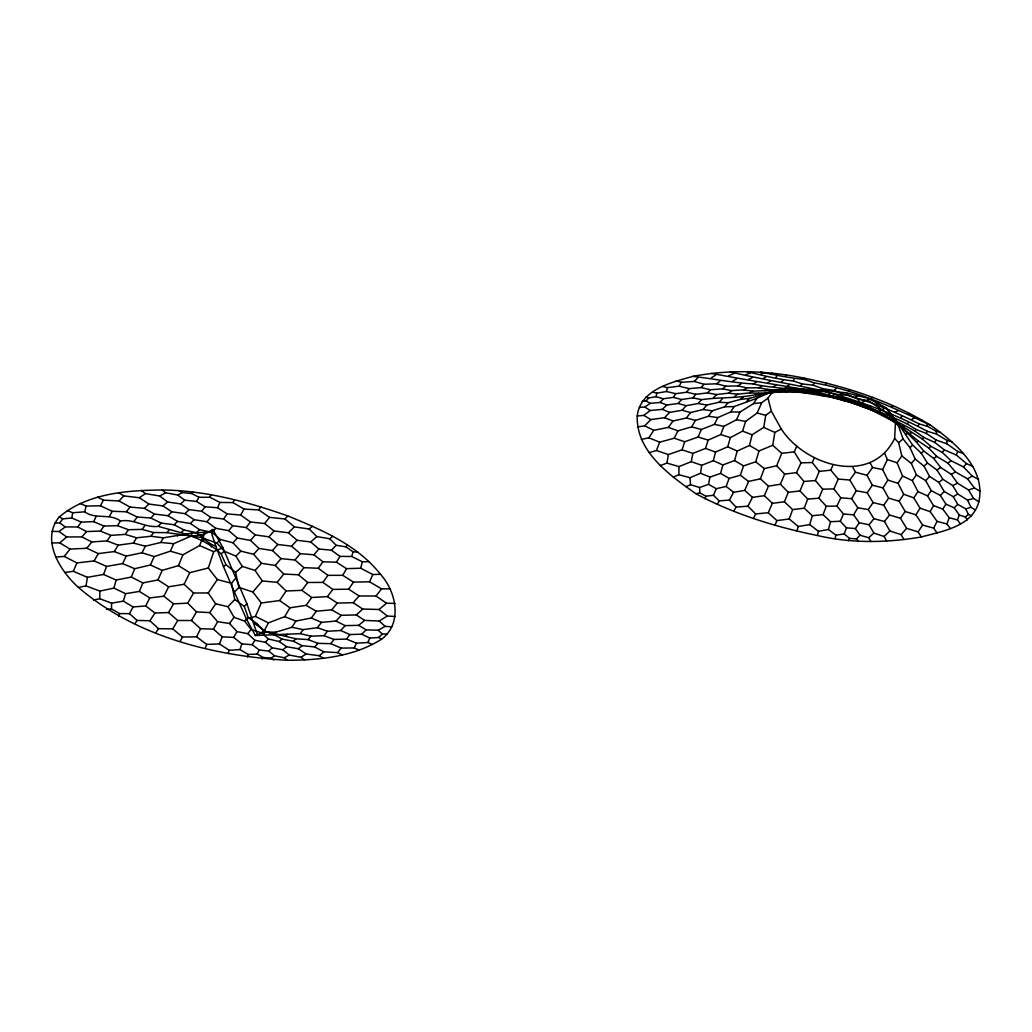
<?xml version="1.0" encoding="UTF-8"?>
<svg xmlns="http://www.w3.org/2000/svg" width="1032" height="1032" viewBox="0 0 1032 1032"><rect width="100%" height="100%" fill="white"/><g stroke="black" fill="none" stroke-linecap="round" stroke-linejoin="round"><path stroke-width="1.5" d="M673.251 477.132L678.914 474.707L678.979 466.606L691.221 461.665L701.696 465.303L713.357 460.685L722.839 464.955L734.552 460.569L743.53 465.883L755.708 461.833L758.984 450.958L772.71 445.295L774.851 432.447L781.288 428.99C805.05 465.729 871.189 486.369 894.641 438.432L895.531 421.404L886.127 407.756L867.796 398.21L846.524 392.895L824.684 390.354L786.242 388.161L773.574 390.702L756.895 398.288L734.062 406.569L724.735 406.789L712.106 410.813L703.166 409.51L690.511 412.555L682.126 410.259L669.587 412.374L662.286 409.369L650.186 410.504L643.762 415.393L637.208 416.025C636.228 451.9 669.742 475.21 696.019 493.799C733.868 514.078 775.432 526.978 817.421 535.505C851.516 543.529 887.004 542.884 921.383 536.962C942.538 531.145 972.196 526.681 978.865 501.758C986.037 468.205 955.142 442.741 930.748 425.365C892.203 401.732 848.601 387.232 804.483 378.202C767.86 370.578 729.779 369.288 692.962 376.37C671.664 382.356 640.253 389.451 637.208 416.025M287.231 660.274L284.355 657.797L274.564 655.823L268.797 651.102L259.2 649.966L252.156 644.703L241.823 643.916L233.748 637.441L222.177 636.783L213.443 629.146L200.556 628.707L191.475 620.516L177.749 620.503L168.564 612.569L154.942 613.021L145.757 605.952L133.102 606.945L123.337 601.14L111.598 603.178L99.794 598.715L99.872 591.104L86.004 585.879L78.419 587.414C60.101 570.954 40.454 539.839 59.198 516.98C87.475 493.167 126.743 490.355 162.179 489.994C205.226 490.406 247.448 501.694 287.786 515.936C321.597 529.738 357.149 544.819 380.46 574.282C396.391 591.697 402.828 623.418 381.517 639.234C353.589 656.855 319.52 660.145 287.231 660.274C213.508 655.978 135.411 636.525 78.419 587.414M273.725 659.99L271.055 658.132L263.302 657.513L257.226 654.069L248.325 654.482L239.966 649.605L229.181 650.25L219.455 643.916L206.735 644.42L196.57 636.86L182.458 637.028L172.731 628.862L158.502 628.669L149.898 620.761L137.101 620.413L129.49 613.666L119.635 613.588L111.508 608.919L111.598 603.178M678.914 474.707L690.008 477.713L700.547 473.249L701.696 465.303M971.654 515.923L968.364 514.375L965.771 508.905L957.748 504.377L953.246 496.715L944.19 491.477L938.862 482.434L929.548 476.371L924.04 466.206L915.178 459.008L910.005 447.682L903.039 438.871L898.64 426.306L898.911 424.629L886.127 407.756M649.218 452.661L656.442 450.494L668.362 454.57L682.062 449.81L692.885 453.396L705.527 448.417L715.524 452.068L727.702 446.804L737.235 451.023L749.49 445.489L752.122 434.769L763.757 427.416L765.731 415.341L771.343 411.123L767.976 398.12L773.574 390.702M86.004 585.879L87.423 577.34L103.535 574.463L116.177 580.023L131.309 577.082L142.842 582.912L157.973 579.945L168.629 586.808L184.122 584.293L193.577 593.013L208.245 592.948L217.352 579.558L231.516 583.248L234.754 599.502L244.287 606.377L248.157 617.471L257.02 623.663L263.779 630.733L273.79 634.499L282.02 639.105L293.333 641.233L302.105 645.645L314.567 646.961L323.893 651.811L337.567 652.624L342.534 655.049M660.377 465.548L666.943 463.097L668.362 454.57M59.198 516.98L62.72 518.864L71.776 517.974L72.704 512.762L84.689 511.808C95.679 519.844 109.521 512.956 120.473 521.018C133.928 518.503 144.88 528.036 158.296 526.359C180.432 532.77 203.833 537.182 221.158 553.9L225.969 564.71L235.593 572.373L238.908 587.427L234.419 592.045L246.429 618.994L255.33 635.519L300.273 633.648L310.98 636.151L323.983 635.686L333.981 639.44L346.546 639.079L356.492 643.181L367.869 642.51L372.462 644.484M685.841 486.717L690.524 484.73L699.644 487.504L708.533 484.318L709.939 477.094L720.581 473.417L729.108 478.397L740.344 475.249L748.574 481.441L760.378 478.835L768.466 486.149L780.386 484.253L788.293 492.29L799.981 490.961L807.695 499.088L818.931 498.211L826.258 506.235L836.913 506.08L843.518 514.026L853.593 514.826L859.256 522.76L869.073 524.772L873.872 533.092L884.114 536.498L886.565 540.962M691.221 461.665L692.885 453.396M817.421 535.505L818.428 531.299L809.733 524.604L798.265 526.475L789.248 518.993L776.864 520.592L768.247 512.711L755.669 513.936L747.916 506.196L736.048 507.073L729.405 500.107L719.227 500.855L713.46 495.283L705.875 496.198L699.761 492.793L696.019 493.799M646.045 396.959L648.728 397.978L656.004 396.701L656.868 393.153L666.478 391.515L675.715 393.669L686.77 392.237L695.839 394.301L707.578 392.895L716.569 394.559L728.566 393.153L737.558 394.198L749.645 392.895L758.688 393.231L802.47 390.844L825.471 391.592L837.236 394.495L847.182 394.637L858.263 399.255L868.338 400.532L888.887 414.529L916.377 442.031L923.821 451.087L933.741 458.44L940.655 467.496L951.259 474.333L957.49 483.195L968.597 490.007L973.563 498.469L978.865 501.758M713.357 460.685L715.524 452.068M835.056 538.614L835.92 535.144L828.425 529.493L818.428 531.299M84.689 511.808L86.146 506.067L100.375 505.796L112.217 511.292L126.356 511.769L137.204 517.006L150.891 518.025L161.16 523.056L174.227 524.759L183.967 529.971L196.325 532.718L205.2 538.949L216.875 543.013L224.37 551.269L235.902 556.132L242.327 566.439L255.072 570.451L262.296 580.939L277.182 582.358L286.083 590.988L301.925 590.343L311.664 597.489L327.415 596.625L337.309 603.088L353.215 602.688L362.696 609.035L379.079 609.499L387.284 616.039L395.166 616.478M705.178 498.895L705.875 496.198M162.179 489.994L165.713 492.767L177.788 495.05L184.793 500.185L196.531 501.462L205.071 506.789L217.533 507.757L227.143 513.884L240.611 515.045L250.466 521.999L264.644 523.508L274.073 530.99L288.367 532.757L297.048 540.278L310.709 541.968L318.875 549.011L331.427 550.185L339.967 556.39L351.783 556.48L353.008 551.798L345.913 546.831L336.161 545.309L329.763 538.756L316.863 536.588L309.226 529.016L294.391 526.875L284.961 518.98L269.52 517.38L258.787 509.911L244.068 509.086L232.987 502.597L219.919 502.429L209.922 497.269L199.008 497.269L191.642 493.515L182.161 492.574L178.91 490.523M760.636 372.113C775.084 374.887 789.467 377.906 804.16 379.415L804.483 378.202M141.113 490.432L145.409 493.58L159.728 496.018L167.661 502.016L180.652 503.9L189.037 509.627L201.73 511.253L210.657 517.342L223.621 519.006L232.793 525.74L246.184 527.571L255.239 534.937L268.952 536.833L277.763 544.483L291.566 546.16L300.26 553.642L313.896 554.803L322.926 561.782L336.445 562.208L346.558 568.658L360.658 568.219L362.374 561.847L368.759 561.627M666.478 391.515L667.523 387.619L679.133 386.174L689.144 388.638L701.154 387.568L710.506 389.761L722.593 388.858L731.649 390.612L743.685 389.877L752.689 391.128L764.699 390.689L795.259 392.057L817.034 393.656L838.616 397.023L859.682 402.828L880.154 412.284L899.672 425.713L918.287 440.974L928.71 448.017L936.721 456.428L947.853 463.136L955.477 471.985L967.539 478.809L974.427 487.968L980.4 491.425M720.581 473.417L722.839 464.955M828.425 529.493L830.515 521.702L823.097 514.633L812.313 515.729L804.238 508.208L792.641 509.589L784.41 501.797L772.388 503.306L764.351 495.695L752.444 497.347L744.756 490.406L733.584 492.277L726.167 486.459L716.234 488.704L708.533 484.318M99.872 591.104L113.92 588.111L116.177 580.023M734.552 460.569L737.235 451.023M228.227 653.54L229.181 650.25M727.702 446.804L730.385 437.62L742.563 431.131L745.607 421.443L757.153 413.006L761.668 402.764L767.976 398.12M809.733 524.604L812.313 515.729M247.59 656.997L248.325 654.482M123.337 601.14L125.581 593.684L139.359 591.426L149.756 597.889L163.894 596.238L173.505 603.862L187.695 603.152L196.48 611.873L209.767 612.621L217.636 621.703L229.555 623.496L236.934 631.597L247.796 633.674L254.943 640.304L265.34 642.265L272.164 647.799L282.794 649.76L289.231 655.036L300.931 657.268L304.401 659.938M785.494 376.061L785.816 374.99M796.846 531.093L798.265 526.475M705.527 448.417L708.107 440.109L720.788 434.562L730.385 437.62M963.514 453.616L957.696 451.435L946.924 443.863L935.998 439.955L926.413 433.492L927.123 431.208C893.635 413.084 857.476 400.352 820.75 390.29C790.46 384.046 760.094 378.886 730.282 371.959M118.732 616.427L119.635 613.588M239.966 649.605L241.823 643.916M682.062 449.81L684.706 441.76L698.109 437.026L708.107 440.109M217.352 579.558L208.322 568L213.714 551.681L222.847 547.67L246.932 603.875L257.458 634.822M740.344 475.249L743.53 465.883M747.349 371.726C762.519 375.416 777.715 379.26 793.376 380.976L794.163 378.757M789.248 518.993L792.641 509.589M726.167 486.459L729.108 478.397M950.408 528.5L946.924 523.959L949.234 517.729L942.784 509.099L933.573 505.603L927.549 495.889L917.938 491.58L912.301 480.615L902.561 476.01L897.118 462.8L887.378 459.601L884.747 453.448M835.92 535.144L844.202 533.957L846.472 527.855L840.28 521.25L830.515 521.702M972.828 466.438L966.571 463.652L956.354 455.022L957.696 451.435M720.788 434.562L723.871 426.358L736.513 419.714L739.97 412.078L753.579 403.551L756.895 398.288M960.431 523.792L957.438 519.947L959.296 515.02L954.187 507.834L945.893 504.132L940.397 495.437L931.264 490.677L925.743 480.654L916.403 474.888L911.346 463.407L901.813 455.925L898.666 442.715L894.641 438.432M823.097 514.633L826.258 506.235M804.238 508.208L807.695 499.088M103.535 574.463L106.606 566.426L122.615 563.614L134.689 568.709L150.427 564.981L162.179 570.374L178.471 565.626L189.759 572.67L208.322 568M219.455 643.916L222.177 636.783M656.442 450.494L659.654 442.199L674.218 438.213L684.706 441.76M760.378 478.835L764.338 468.593L776.67 465.742L781.766 453.306L794.266 451.887L796.833 446.108M52.077 531.364L59.017 531.506L66.667 536.95L81.825 536.911L91.771 541.942L107.018 540.884L118.177 545.167L133.386 543.077L145.357 546.186L160.824 542.471L173.686 543.696L190.881 536.176L192.12 533.08L211.083 531.828L212.902 529.468L222.847 547.67M209.922 497.269L210.902 494.818M205.187 648.315L206.735 644.42M774.98 525.314L776.864 520.592M131.309 577.082L134.689 568.709M784.41 501.797L788.293 492.29M139.359 591.426L142.842 582.912M178.471 565.626L182.922 554.842L199.602 545.58L204.246 534.408L212.902 529.468M904.006 539.581L901.117 534.653L889.881 530.977L884.463 521.495L873.898 518.696L868.286 509.602L857.798 507.757L851.619 498.675L840.809 497.811L833.921 488.923L822.697 489.168L815.422 480.551L819.227 471.392L812.274 462.53L801.038 462.852L794.266 451.887M780.386 484.253L784.643 474.101L796.511 472.63L803.941 481.467L815.422 480.551M799.981 490.961L803.941 481.467M818.931 498.211L822.697 489.168M713.46 495.283L716.234 488.704M819.227 471.392L830.812 470.153L832.85 465.29M698.109 437.026L701.321 429.493L714.402 424.371L723.871 426.358M744.756 490.406L748.574 481.441M764.351 495.695L768.466 486.149M64.81 572.502L73.298 571.289L76.936 562.917L94.118 560.918L106.606 566.426M367.869 642.51L369.83 638.047L378.602 637.479L381.517 639.234M833.921 488.923L838.229 479.067L830.812 470.153M157.973 579.945L162.179 570.374M768.247 512.711L772.388 503.306M51.6 542.935L59.779 542.845L70.021 549.101L86.856 548.237L98.259 553.591L114.333 551.578L126.201 556.093L142.016 552.778L154.168 556.571L170.357 551.191L173.686 543.696M246.429 618.994L255.368 616.401L261.315 602.972L279.659 600.56L289.94 607.796L306.104 605.371L316.282 611.228L331.724 609.809L341.257 615.304L356.311 614.93L364.593 620.4L379.183 621.045L387.284 616.039M150.427 564.981L154.168 556.571M217.533 507.757L219.919 502.429M232.987 502.597L234.29 499.669M812.274 462.53L814.364 457.873M840.28 521.25L843.518 514.026M118.641 492.703L123.84 495.902L139.346 497.747L148.879 504.067L162.875 505.899L171.931 511.808L185.102 513.665L194.081 519.689L206.942 521.74L215.83 528.32L228.717 530.654L237.373 538.007L250.505 540.446L258.955 548.418L272.487 550.559L281.014 558.609L294.971 560.028L303.924 567.652L318.23 568.258L327.918 575.34L342.727 575.327L353.486 582.125L369.508 581.79L372.849 574.553L380.46 574.282M796.511 472.63L801.038 462.852M836.913 506.08L840.809 497.811M946.924 523.959L937.043 521.341L930.142 511.614L920.028 508.208L913.862 497.888L903.709 494.238L898.034 483.324L887.868 480.099L882.644 469.573L887.378 459.601M122.615 563.614L126.201 556.093M257.226 654.069L259.2 649.966M253.717 622.825L265.766 631.636L295.926 638.795L308.116 639.595L317.985 643.349L330.833 643.671L341.089 648.096L354.182 647.967L356.492 643.181M184.122 584.293L189.759 572.67M956.354 455.022L944.383 449.913L934.798 442.431L935.998 439.955M196.57 636.86L200.556 628.707M793.376 380.976L802.251 383.93L813.113 385.181L814.235 382.898C855.412 389.877 893.467 407.563 930.748 425.365M71.776 517.974L81.244 522.115L93.615 521.637L96.131 516.542M753.424 518.477L755.669 513.936M145.757 605.952L149.756 597.889M937.198 533.131L933.663 528.152L937.043 521.341M163.894 596.238L168.629 586.808M714.402 424.371L717.795 417.599L730.721 411.949L739.97 412.078M142.016 552.778L145.357 546.186M674.218 438.213L677.972 430.847L691.659 426.861L701.321 429.493M747.916 506.196L752.444 497.347M918.261 425.803L919.215 423.92L927.484 426.345L936.088 431.144L940.41 432.356M274.306 635.157L275.841 632.177L291.914 627.288L303.189 629.61L317.366 627.701L327.454 631.262L340.728 630.5L349.835 634.551L361.729 634.19L369.83 638.047M160.824 542.471L163.275 537.827L192.12 533.08M255.33 635.519L263.573 632.126L268.449 622.851L284.69 616.659L289.94 607.796M729.405 500.107L733.584 492.277M129.49 613.666L133.102 606.945M180.226 641.169L182.458 637.028M233.748 637.441L236.934 631.597M717.33 504.325L719.227 500.855M848.278 540.652L849.529 538.369L856.457 538.91L858.676 541.465M100.375 505.796L103.484 500.159L118.977 500.946L129.993 507.06L144.403 508.337L154.439 514.065L167.984 515.703L177.504 521.379L190.43 523.508L199.511 529.635L212.05 532.396L220.538 539.543L232.974 542.806L240.856 551.14L253.691 554.3L261.483 563.304L275.26 565.471L283.736 574.037L298.429 574.798L307.717 582.474L322.9 582.409L332.872 589.414L348.635 589.156L359.097 595.967L375.996 596.032L386.51 603.217L395.037 603.449M109.431 516.31L112.217 511.292M679.133 386.174L681.301 382.279L694.278 381.453L704.108 384.278L716.634 383.788L725.754 386.187L737.919 385.891L746.794 387.851L758.713 387.8L767.627 389.399L800.29 392.096L830.734 397.139L851.606 402.532L872.066 410.181L902.574 426.384L922.157 438.897L930.967 446.379L942.242 452.39L951.091 460.736L963.462 466.89L972.273 476.113L978.581 479.364M213.443 629.146L217.636 621.703M733.726 511.175L736.048 507.073M94.118 560.918L98.259 553.591M93.615 521.637L103.948 526.049L117.519 525.662L128.394 529.713L142.171 529.39L153.458 532.525L166.849 532.654L201.653 537.53L204.272 532.886M168.564 612.569L173.505 603.862M930.142 511.614L933.573 505.603M342.727 575.327L346.558 568.658M187.695 603.152L193.577 593.013M240.611 515.045L244.068 509.086M191.475 620.516L196.48 611.873M691.659 426.861L695.452 420.385L708.507 416.244L717.795 417.599M825.729 384.239L826.426 383.053M851.619 498.675L856.289 490.742L849.775 480.009L838.229 479.067M196.531 501.462L199.008 497.269M853.593 514.826L857.798 507.757M114.333 551.578L118.177 545.167M172.731 628.862L177.749 620.503M133.386 543.077L136.585 537.801L150.994 536.266L163.275 537.827M336.445 562.208L339.967 556.39M656.004 396.701L663.331 398.778L673.419 397.385L675.715 393.669M898.034 483.324L902.561 476.01M730.721 411.949L734.062 406.569M933.663 528.152L922.634 525.056L915.913 514.826L920.028 508.208M915.913 514.826L905.206 511.498L899.169 501.23L888.629 498.121L882.992 487.891L887.868 480.099M942.784 509.099L945.893 504.132M252.156 644.703L254.943 640.304M291.914 627.288L295.861 621.045L311.303 618.026L321.507 622.361L336.019 621.058L345.139 625.624L358.659 625.34L366.154 629.842L378.06 630.242L385.155 626.385L391.773 626.798M117.519 525.662L120.473 521.018M913.862 497.888L917.938 491.58M899.169 501.23L903.709 494.238M149.898 620.761L154.942 613.021M155.897 632.642L158.502 628.669M150.994 536.266L153.458 532.525M258.787 509.911L260.851 506.789M134.779 623.909L137.101 620.413M686.77 392.237L689.144 388.638M708.507 416.244L712.106 410.813M345.913 546.831L347.358 544.664M641.336 439.438L648.818 437.774L653.785 430.318L668.375 427.377L677.972 430.847M921.383 536.962L918.08 531.854L906.586 528.345L900.433 518.219L889.545 515.033L883.779 505.216L873.085 502.571L867.254 492.78L872.311 485.195L867.048 475.326L855.476 472.192L852.535 466.928M54.696 523.069L59.714 522.927L65.274 526.913L77.748 526.991L86.649 531.545L100.478 531.08L110.914 535.376L125.259 534.383L128.394 529.713M209.767 612.621L215.649 603.823L208.245 592.948M846.472 527.855L855.373 528.565L859.256 522.76M279.659 600.56L286.083 590.988M918.08 531.854L922.634 525.056M868.286 509.602L873.085 502.571M897.118 462.8L901.813 455.925M883.779 505.216L888.629 498.121M100.478 531.08L103.948 526.049M223.621 519.006L227.143 513.884M348.635 589.156L353.486 582.125M867.048 475.326L872.504 467.509L869.989 462.504M306.104 605.371L311.664 597.489M107.018 540.884L110.914 535.376M322.9 582.409L327.918 575.34M900.433 518.219L905.206 511.498M77.748 526.991L81.244 522.115M927.549 495.889L931.264 490.677M912.301 480.615L916.403 474.888M229.555 623.496L234.032 617.278L227.982 606.7L215.649 603.823M300.273 633.648L303.189 629.61M142.171 529.39L144.931 525.585M318.23 568.258L322.926 561.782M346.546 639.079L349.835 634.551M668.375 427.377L673.019 421.004L686.396 417.986L695.452 420.385M134.108 521.237L137.204 517.006M849.775 480.009L855.476 472.192M921.215 420.617L921.757 419.869M311.303 618.026L316.282 611.228M301.925 590.343L307.717 582.474M775.729 377.583L777.096 375.725M59.714 522.927L62.72 518.864M330.833 643.671L333.981 639.44M201.73 511.253L205.071 506.789M327.415 596.625L332.872 589.414M686.396 417.986L690.511 412.555M177.375 535.943L178.471 534.499M246.184 527.571L250.466 521.999M298.429 574.798L303.924 567.652M263.444 634.641L265.766 631.636M126.356 511.769L129.993 507.06M262.115 659.048L263.302 657.513M247.796 633.674L251.06 629.456L261.315 632.822L268.449 639.002L279.156 641.517L286.677 646.742L298.325 648.741L306.143 653.978L319.249 655.733L323.519 658.352M317.366 627.701L321.507 622.361M375.996 596.032L381.569 588.872L389.98 588.808M337.567 652.624L341.089 648.096M86.856 548.237L91.771 541.942M55.522 557.074L64.242 556.442L70.021 549.101M323.983 635.686L327.454 631.262M277.182 582.358L283.736 574.037M884.463 521.495L889.545 515.033M264.644 523.508L269.52 517.38M869.073 524.772L873.898 518.696M231.516 583.248L236.018 577.675M703.166 409.51L706.778 405.034L719.046 402.274L728.063 402.712L740.37 399.436L749.593 398.365L786.242 388.161M673.419 397.385L681.559 399.513L692.923 397.875L695.839 394.301M724.735 406.789L728.063 402.712M228.717 530.654L232.793 525.74M294.971 560.028L300.26 553.642M331.724 609.809L337.309 603.088M308.116 639.595L310.98 636.151M275.26 565.471L281.014 558.609M206.942 521.74L210.657 517.342M238.908 587.427L252.866 591.981L262.296 580.939M250.505 540.446L255.239 534.937M639.363 407.408L644.832 407.034L650.237 403.344L660.158 402.467L666.853 405.021L678.166 403.473L681.559 399.513M313.896 554.803L318.875 549.011M660.158 402.467L663.331 398.778M158.296 526.359L161.16 523.056M901.117 534.653L906.586 528.345M272.487 550.559L277.763 544.483M911.346 463.407L915.178 459.008M942.242 452.39L944.383 449.913M268.952 536.833L274.073 530.99M353.215 602.688L359.097 595.967M682.126 410.259L686.138 405.692L698.148 403.512L706.778 405.034M698.148 403.512L701.541 399.655C719.51 397.049 737.648 398.481 755.63 394.701C771.614 393.192 787.313 389.864 803.296 388.677M166.849 532.654L168.913 530.306M285.954 636.009L287.451 634.319M642.149 401.371L646.135 400.932L648.728 397.978M925.743 480.654L929.548 476.371M253.691 554.3L258.955 548.418M150.891 518.025L154.439 514.065M81.825 536.911L86.649 531.545M255.072 570.451L261.483 563.304M701.154 387.568L704.108 384.278M340.728 630.5L345.139 625.624M336.019 621.058L341.257 615.304M232.974 542.806L237.373 538.007M284.961 518.98L287.786 515.936M212.05 532.396L215.83 528.32M291.566 546.16L297.048 540.278M707.578 392.895L710.506 389.761M227.982 606.7L234.754 599.502M813.113 385.181L822.646 388.625L834.204 390.496L836.165 388.406M191.642 493.515L193.126 491.929M234.032 617.278L244.674 621.161L248.157 617.471M637.441 426.938L644.69 425.829L650.87 419.572L664.595 417.689L669.587 412.374M800.561 385.736L802.251 383.93M692.962 376.37C713.035 378.705 732.823 382.756 753.192 383.943C769.446 387.89 786.397 387.632 802.715 391.67C842.344 396.752 879.973 411.652 914.687 430.937L916.068 429.48L926.413 433.492M314.567 646.961L317.985 643.349M265.34 642.265L268.449 639.002M719.046 402.274L722.336 398.829M190.43 523.508L194.081 519.689M940.397 495.437L944.19 491.477M963.462 466.89L966.571 463.652M118.977 500.946L123.84 495.902M174.227 524.759L177.504 521.379M856.457 538.91L860.043 535.208L868.712 537.724L870.892 541.426M331.427 550.185L336.161 545.309M746.613 401.435L749.593 398.365M185.102 513.665L189.037 509.627M910.005 447.682L912.611 445.011L898.911 424.629M713.447 397.733L716.569 394.559M694.278 381.453L697.761 377.931M235.902 556.132L240.856 551.14M888.887 414.529L890.19 413.239M167.984 515.703L171.931 511.808M268.797 651.102L272.164 647.799M361.729 634.19L366.154 629.842M288.367 532.757L294.391 526.875M954.187 507.834L957.748 504.377M196.325 532.718L199.511 529.635M884.114 536.498L889.881 530.977M144.403 508.337L148.879 504.067M216.875 543.013L220.538 539.543M662.286 409.369L666.853 405.021M244.287 606.377L246.932 603.875M711.512 373.39C743.195 379.389 775.2 384.549 807.398 389.928C841.88 397.268 875.291 408.762 907.115 423.894L908.586 422.501M293.333 641.233L295.926 638.795M356.311 614.93L362.696 609.035M924.04 466.206L927.471 463.033L936.992 470.024L942.861 479.261L952.755 485.595L957.799 494.005L967.5 500.081L970.97 507.293L975.369 510.002M959.296 515.02L965.449 517.032L968.364 514.375M181.516 532.202L183.967 529.971M378.602 637.479L382.433 634.022L387.258 634.048M781.353 381.93L783.353 380.137M868.712 537.724L873.872 533.092M180.652 503.9L184.793 500.185M235.593 572.373L242.327 566.439M898.666 442.715L903.039 438.871M922.157 438.897L923.833 437.426L934.798 442.431M310.709 541.968L316.863 536.588M820.75 390.29L822.646 388.625M309.226 529.016L312.438 526.23M59.779 542.845L66.667 536.95M329.763 538.756L332.665 536.305M261.315 632.822L263.779 630.733M379.079 609.499L386.51 603.217M722.593 388.858L725.754 386.187M319.249 655.733L323.893 651.811M279.156 641.517L282.02 639.105M358.659 625.34L364.593 620.4M740.37 399.436L743.466 396.856M728.566 393.153L731.649 390.612M221.158 553.9L224.37 551.269M298.325 648.741L302.105 645.645M848.665 390.612L849.917 389.58M162.875 505.899L167.661 502.016M734.449 396.688L737.558 394.198M938.862 482.434L942.861 479.261M234.419 592.045L223.505 566.645L225.969 564.71M716.634 383.788L720.22 380.963M912.611 445.011L921.215 453.151L923.821 451.087M905.903 434.524L907.063 433.621M282.794 649.76L286.677 646.742M770.839 373.79L771.807 373.068M947.853 463.136L951.091 460.736M59.017 531.506L65.274 526.913M928.71 448.017L930.967 446.379M936.992 470.024L940.655 467.496M139.346 497.747L145.409 493.58M933.741 458.44L936.721 456.428M737.919 385.891L741.286 383.659M271.055 658.132L274.564 655.823M787.364 386.11L789.686 384.575M743.685 389.877L746.794 387.851M711.177 377.918L715.744 375.003M300.931 657.268L306.143 653.978M807.398 389.928L809.527 388.638M841.415 395.811L843.737 394.405C869.976 401.125 895.092 411.794 919.215 423.92M202.904 540.329L205.2 538.949M767.847 382.756L770.723 381.04M953.246 496.715L957.799 494.005M732.707 381.105L736.68 378.783M749.645 392.895L752.689 391.128M900.239 417.612L902.381 416.36M855.554 396.933L858.508 395.23M753.192 383.943L756.508 382.046M967.539 478.809L972.273 476.113M177.788 495.05L182.161 492.574M284.355 657.797L289.231 655.036M951.259 474.333L955.477 471.985M916.377 442.031L918.287 440.974M763.228 378.447L766.247 376.783M911.695 419.379L913.965 418.128M758.713 387.8L761.758 386.136M159.728 496.018L165.713 492.767M773.368 386.665L776.154 385.168M952.755 485.595L957.49 483.195M748.574 379.441L752.418 377.544M273.79 634.499L275.118 633.841M755.63 394.701L758.688 393.231M827.806 394.572L829.973 393.553M871.06 398.197L872.814 397.397M793.673 389.632L796.111 388.548M764.699 390.689L767.627 389.399M728.76 375.713L733.855 373.507M861.875 402.338L864.558 401.177M887.972 415.032L889.984 414.167M779.431 389.735L782.153 388.677M881.56 409.691L884.243 408.646M895.105 420.501L896.744 419.869M761.681 394.895L764.622 393.798M876.039 404.209L879.587 402.919M760.158 374.293L763.396 373.158M968.597 490.007L974.427 487.968M848.265 400.274L850.536 399.487M745.633 374.668L750.354 373.094M908.083 414.038L909.695 413.51M894.821 411.871L898.253 410.8M965.771 508.905L970.97 507.293M891.222 406.286L893.144 405.705M868.389 407.098L870.66 406.415M814.209 393.244L816.454 392.586M909.876 433.259L911.488 432.821M902.574 426.384L904.097 425.971M967.5 500.081L973.563 498.469M770.852 392.25L773.819 391.476M93.486 600.082L99.794 598.715M768.698 392.56L770.517 392.225M800.29 392.096L802.715 391.67M785.842 391.567L788.525 391.128M834.836 397.901L836.978 397.604M190.881 536.176L204.246 534.408M106.528 609.435L111.508 608.919M753.579 403.551L761.668 402.764M875.394 411.407L877.277 411.239M855.296 403.899L857.334 403.796M776.877 392.031L780.05 391.941M263.573 632.126L275.841 632.177M190.597 536.292L191.565 536.33M353.008 551.798L357.988 552.107M821.266 395.372L823.433 395.527M792.434 391.657L795.259 392.057M856.289 490.742L867.254 492.78M736.513 419.714L745.607 421.443M807.282 393.05L809.617 393.527M872.504 467.509L882.644 469.573M692.923 397.875L701.541 399.655M662.557 386.445L667.523 387.619M652.637 392.134L656.868 393.153M872.311 485.195L882.992 487.891M782.011 389.464L785.417 390.354M757.153 413.006L765.731 415.341M949.234 517.729L957.438 519.947M676.205 380.885L681.301 382.279M678.166 403.473L686.138 405.692M170.357 551.191L182.922 554.842M882.863 415.38L884.45 415.844M666.943 463.097L678.979 466.606M125.259 534.383L136.585 537.801M842.164 400.068L844.099 400.661M927.123 431.208L936.682 434.137L946.886 440.342L951.994 441.928M804.16 379.415L814.235 382.898M798.639 389.464L802.47 390.844M742.563 431.131L752.122 434.769M284.69 616.659L295.861 621.045M664.595 417.689L673.019 421.004M648.818 437.774L659.654 442.199M700.547 473.249L709.939 477.094M834.204 390.496L843.737 394.405M67.351 510.556L72.704 512.762M354.182 647.967L359.342 650.16M201.653 537.53L211.083 544.277L215.881 546.315L223.505 566.645M73.298 571.289L87.423 577.34M199.602 545.58L213.714 551.681M862.726 406.608L864.468 407.369M80.148 503.461L86.146 506.067M763.757 427.416L774.851 432.447M113.92 588.111L125.581 593.684M255.368 616.401L268.449 622.851M644.69 425.829L653.785 430.318M351.783 556.48L362.374 561.847M64.242 556.442L76.936 562.917M97.614 497.166L103.484 500.159M360.658 568.219L372.849 574.553M749.49 445.489L758.984 450.958M646.135 400.932L650.237 403.344M643.762 415.393L650.87 419.572M369.508 581.79L381.569 588.872M907.115 423.894L916.068 429.48M644.832 407.034L650.186 410.504M828.838 395.901L830.734 397.139M914.687 430.937L923.833 437.426M898.756 425.003L899.672 425.713M755.708 461.833L764.338 468.593M844.202 533.957L849.529 538.369M890.693 419.34L891.996 420.45M378.06 630.242L382.433 634.022M772.71 445.295L781.766 453.306M379.183 621.045L385.155 626.385M815.048 391.863L817.034 393.656M776.67 465.742L784.643 474.101M849.981 400.726L851.606 402.532M252.866 591.981L261.315 602.972M244.674 621.161L251.06 629.456M870.647 408.208L872.066 410.181M855.373 528.565L860.043 535.208M895.531 421.404L898.64 426.306M824.684 390.354L825.471 391.592M965.449 517.032L967.281 519.909M921.215 453.151L927.471 463.033M771.343 411.123L781.288 428.99M837.236 394.495L838.616 397.023M257.02 623.663L257.665 625.211M858.263 399.255L859.682 402.828M846.524 392.895L847.182 394.637M211.083 531.828L215.881 546.315M867.796 398.21L868.338 400.532M879.251 408.182L880.154 412.284M936.088 431.144L936.682 434.137M927.213 424.281L927.484 426.345M211.083 544.277L211.367 547.024M690.008 477.713L690.524 484.73M699.644 487.504L699.761 492.793M946.886 440.342L946.924 443.863"/></g></svg>
